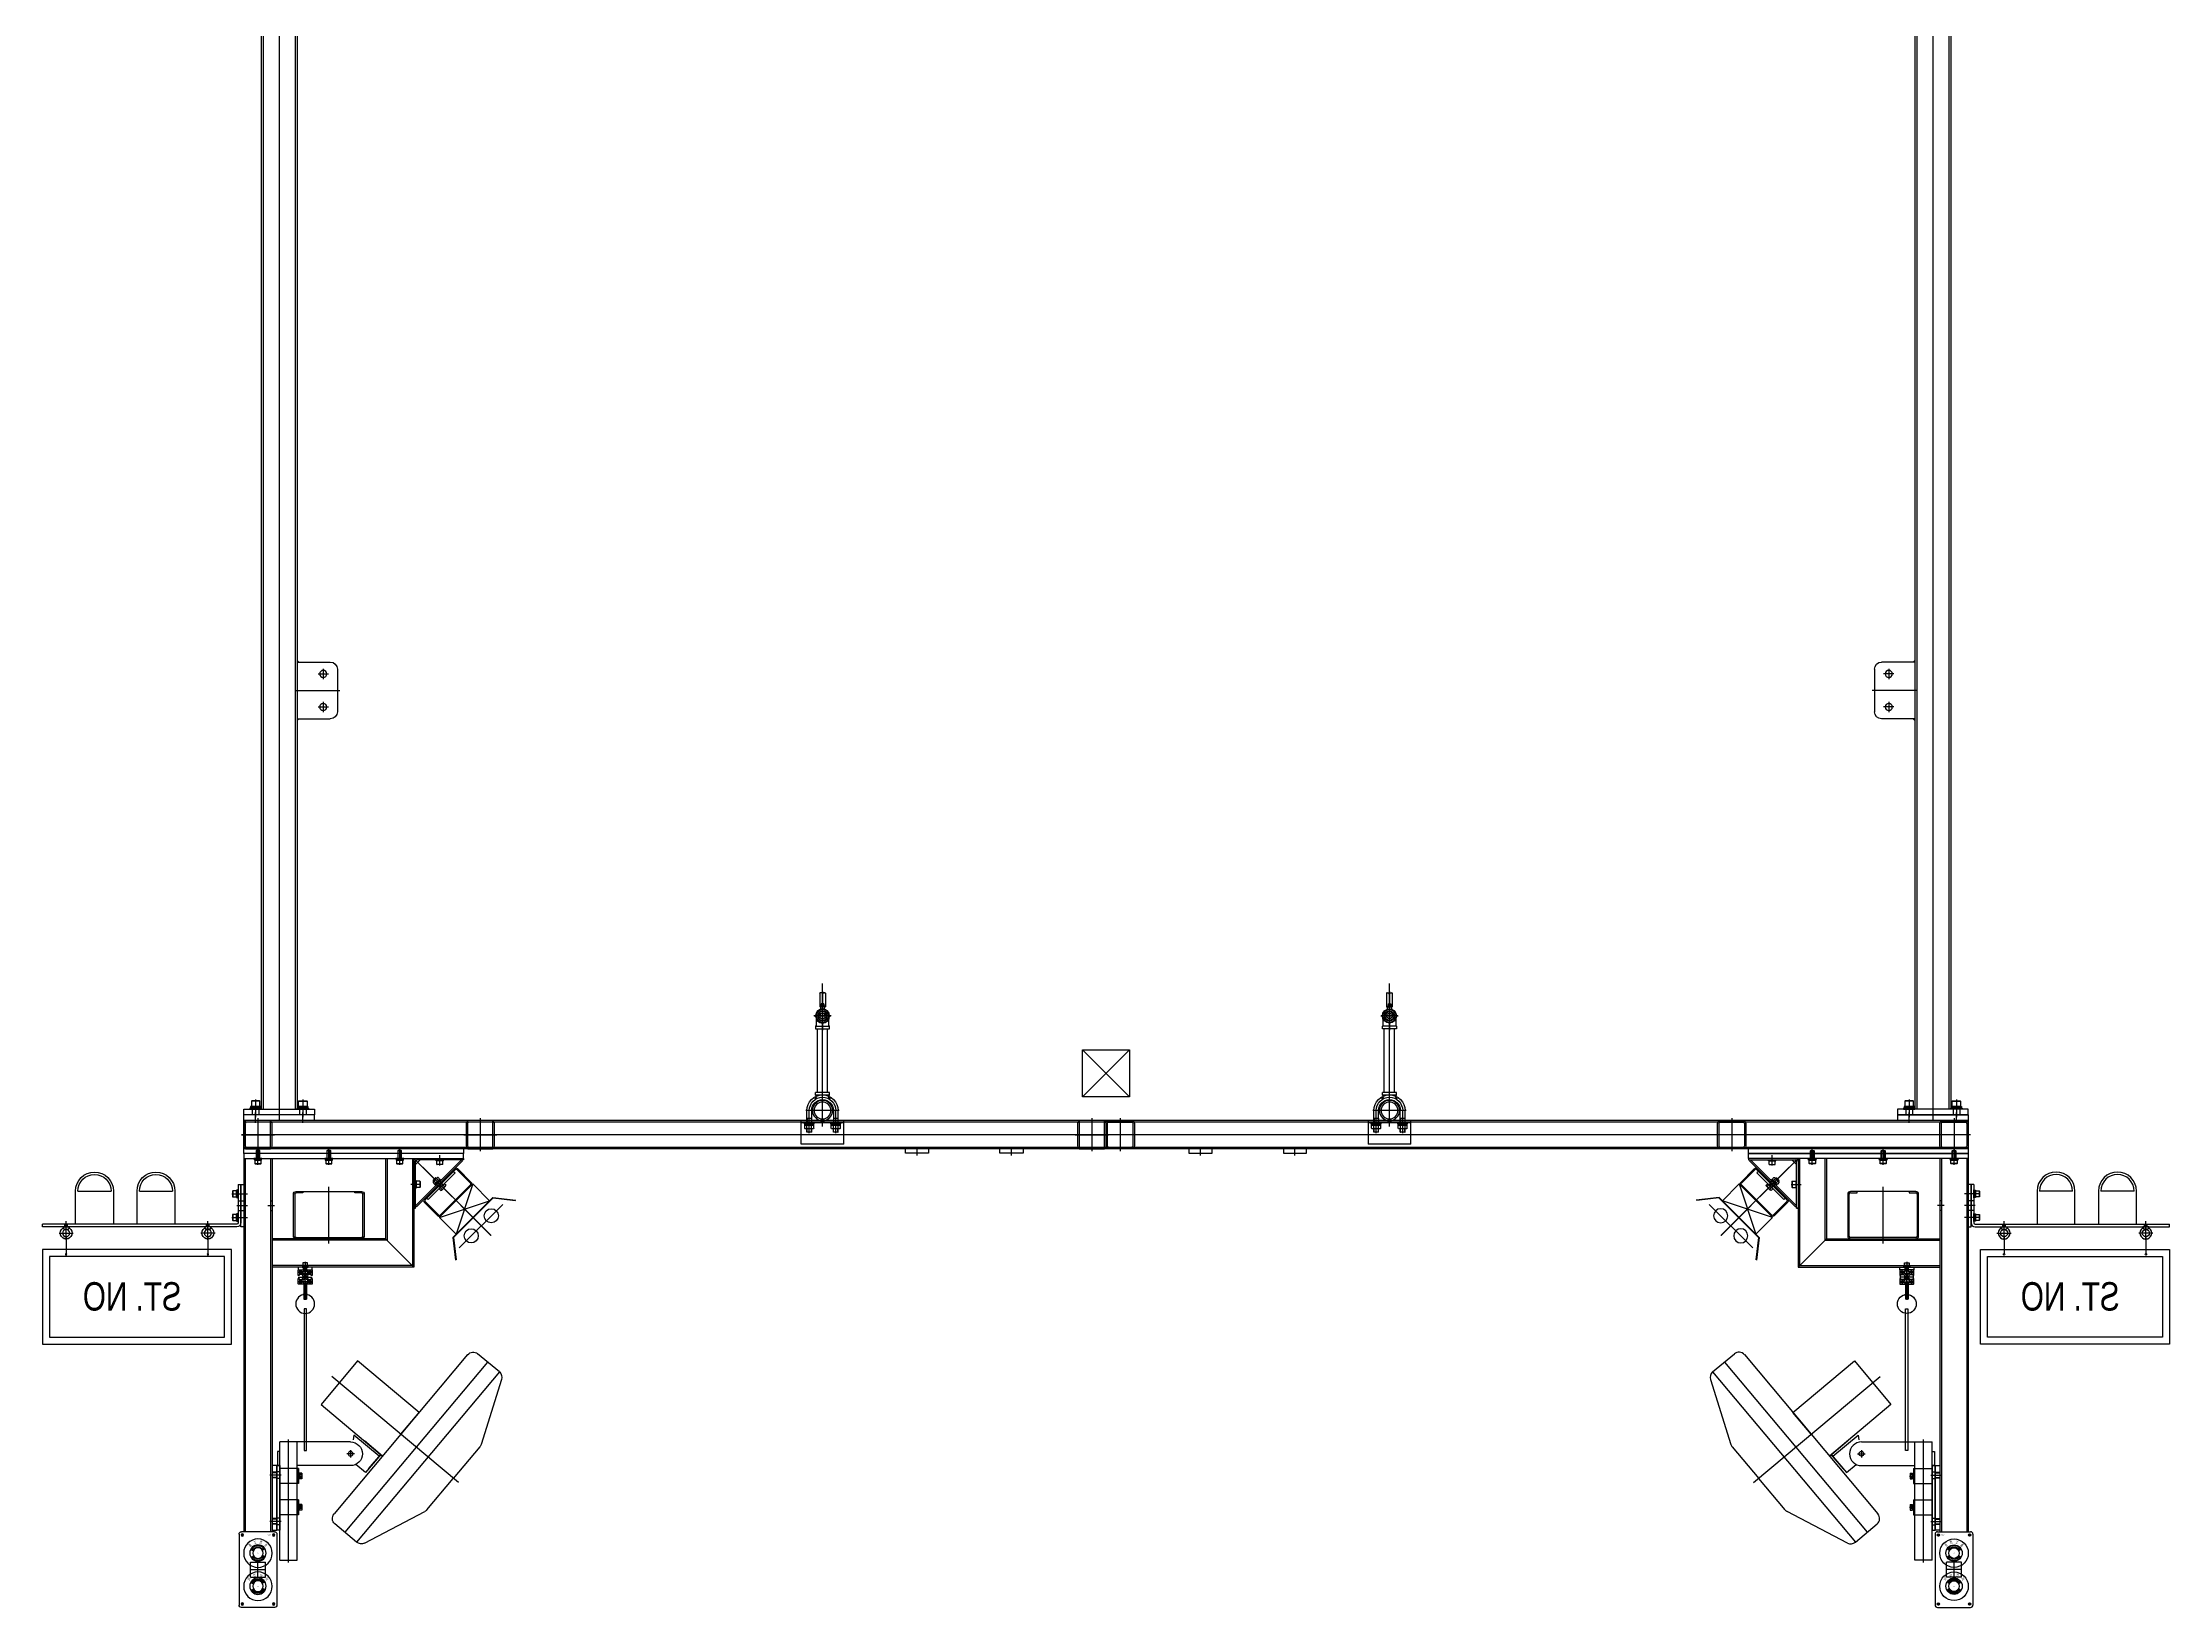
# Model space of a CAD drawing. Header units: millimetres. Extents: x 5349504 to 6791112, y -2212455 to -2153443.
# Drawn here: x 6500920 to 6505422, y -2195924 to -2192613 of the extents above; entities that cross this region are included whole.
import ezdxf
from ezdxf.enums import TextEntityAlignment as Align

# ---------------------------------------------------------------- set-up
doc = ezdxf.new("R2010")
doc.units = ezdxf.units.MM
doc.header["$LTSCALE"] = 400
doc.layers.get('0').update_dxf_attribs({"lineweight": 9})
doc.layers.add('EQUIP', color=8, linetype='Continuous')
doc.layers.add('GRND', color=8, linetype='Continuous')
doc.styles.add('ROTEM_PEMS', font='', dxfattribs={"width": 0.8})
doc.styles.add('STYLE1', font='', dxfattribs={"width": 0.8, "height": 3})
doc.styles.get('ROTEM_PEMS').set_extended_font_data('Gulim')
doc.styles.get('STYLE1').set_extended_font_data('Gulim')

# ---------------------------------------------------------------- blocks, each defined once
blk = doc.blocks.new('A$C4F3C10AB')
for p, q in [((-6, 48), (-6, 47.5)), ((-6, 47.5), (-6, 19.5)), ((-5, 49), (5, 49)), ((6, 48), (6, 47.5)), ((6, 47.5), (6, 19.5)), ((-6, 21), (6, 21)), ((-6, 19.5), (6, 19.5)), ((-4, 19.5), (-4, 16.9)), ((-4, 19.2), (4, 19.2)), ((-3, 25.7), (-3, 21)), ((-3, 21.3), (3, 21.3)), ((-2.7, 26), (2.7, 26)), ((-1.5, 26), (-1.5, 21.3)), ((1.5, 26), (1.5, 21.3)), ((3, 25.7), (3, 21)), ((4, 19.5), (4, 16.9)), ((6, 21), (6, 19.5))]:
    blk.add_line(p, q)
blk.add_lwpolyline([(15, 0), (10.6, 10.6), (0, 15), (-10.6, 10.6), (-15, 0), (-10.6, -10.6), (0, -15), (10.6, -10.6)], close=True)
for radius in [13.6, 6]:
    blk.add_circle((0, 0), radius)
for centre, radius, start, end in [((-5, 48), 1, 90, 180), ((5, 48), 1, 0, 90), ((-10, 16.9), 6, 314.3639, 0), ((-2.7, 25.7), 0.3, 90, 180), ((2.7, 25.7), 0.3, 0, 90), ((10, 16.9), 6, 180, 225.6361)]:
    blk.add_arc(centre, radius, start, end)
at = {"layer": 'EQUIP'}
for p, q in [((-6, 47.5), (-4.6, 47.5)), ((-2, 47.5), (1.4, 47.5)), ((0, 52), (0, -18.6)), ((4.9, 47.5), (6, 47.5)), ((-18.6, 0), (18.6, 0))]:
    blk.add_line(p, q, dxfattribs=at)
blk = doc.blocks.new('A$C648E51F8')
for p, q in [((-15, -27), (-15, -21.5)), ((15, -21.5), (-15, -21.5)), ((15, -27), (-15, -27)), ((-13.5, -20), (-13.5, -6.5384)), ((13.5, -6.5384), (13.5, -20)), ((15, -21.5), (15, -27))]:
    blk.add_line(p, q)
for radius in [15, 9.3155]:
    blk.add_circle((0, 0), radius)
for centre, start, end in [((-15, -20), 270, 0), ((15.0001, -20), 180, 269.9961803)]:
    blk.add_arc(centre, 1.5001, start, end)
at = {"layer": 'EQUIP'}
for p, q in [((17.5, 0), (-17.5, 0)), ((0, 17.5), (0, -30))]:
    blk.add_line(p, q, dxfattribs=at)
blk.add_circle((0, 0), 10.4775, dxfattribs=at)
blk = doc.blocks.new('A$C08A177C3')
for p, q in [((-53.1, 52.4), (-48.1, 52.4)), ((-53.1, 52.4), (-53.1, 40.3)), ((-53.1, 49.3), (-46, 49.3)), ((-48.1, 52.4), (-48.1, 40.3)), ((-46, 62.3), (-6, 62.3)), ((-46, 62.3), (-46, 30.3)), ((-6, 68.3), (0, 68.3)), ((-6, 68.3), (-6, -68.3)), ((0, 68.3), (0, -68.3)), ((-53.1, 43.3), (-46, 43.3)), ((-53.1, 40.3), (-48.1, 40.3)), ((-46, 30.3), (-6, 30.3)), ((-53.1, -13.6), (-48.1, -13.6)), ((-53.1, -13.6), (-53.1, -25.7)), ((-53.1, -16.7), (-46, -16.7)), ((-53.1, -22.7), (-46, -22.7)), ((-53.1, -25.7), (-48.1, -25.7)), ((-48.1, -13.6), (-48.1, -25.7)), ((-46, -3.7), (-6, -3.7)), ((-46, -3.7), (-46, -35.7)), ((-46, -35.7), (-6, -35.7)), ((-6, -68.3), (0, -68.3))]:
    blk.add_line(p, q)
at = {"layer": 'EQUIP'}
for p, q in [((-54.3, 46.3), (-44.7, 46.3)), ((-44.7, 62.3), (-44.7, 30.3)), ((-9, 48.3), (3, 48.3)), ((-6, 55.3), (0, 55.3)), ((-6, 41.3), (0, 41.3)), ((-54.3, -19.7), (-44.7, -19.7)), ((-44.7, -3.7), (-44.7, -35.7)), ((-6, -42.7), (0, -42.7)), ((-9, -49.7), (3, -49.7)), ((-6, -56.7), (0, -56.7))]:
    blk.add_line(p, q, dxfattribs=at)
blk = doc.blocks.new('A$C5AF6429B')
for p, q in [((-446.4, 273.1), (-400.5, 311.6)), ((-446.4, 273.1), (-144.3, -87)), ((-421.5, 294), (-119.4, -66.1)), ((-379.3, 309.8), (-96.5, -27.3)), ((-276.5, 187.2), (-146.3, 296.5)), ((-146.3, 296.5), (-69.1, 204.6)), ((-451.1, 257.1), (-407.7, 119.8)), ((-69.1, 204.6), (-199.3, 95.3)), ((-192.3, 94.7), (-138.7, 139.7)), ((-192.3, 94.7), (-138.7, 139.7)), ((-138.7, 139.7), (-136.9, 129.8)), ((-404.9, 114.7), (-349, 48)), ((-199.3, 95.3), (-161, 127.4)), ((-195.5, 98.5), (-192.3, 94.7)), ((-195.5, 98.5), (-163.4, 60.2)), ((-169.8, 67.9), (-195.5, 98.5)), ((-131.5, 125), (18.5, 125)), ((-18.5, -125), (-18.5, 125)), ((18.5, -125), (18.5, 125)), ((18.5, 105), (23.5, 105)), ((23.5, 105), (23.5, 75)), ((-293.1, -18.6), (-349, 48)), ((-163.4, 60.2), (-142.6, 77.6)), ((-131.5, 75), (-18.5, 75)), ((23.5, 75), (18.5, 75)), ((-160.9, -88.8), (-288.5, -22.3)), ((-144.3, -87), (-98.3, -48.4)), ((18.5, -125), (-18.5, -125))]:
    blk.add_line(p, q)
at = {"ltscale": 30}
for p, q in [((-237.9, 141.3), (-276.5, 187.2)), ((18.5, 75), (23.5, 75))]:
    blk.add_line(p, q, dxfattribs=at)
blk.add_circle((-131.5, 100), 5)
for centre, radius, start, end in [((-436.8, 261.6), 15, 130, 197.5206), ((-390.8, 300.1), 15, 40, 130), ((-393.4, 124.3), 15, 197.5206, 220), ((-131.5, 100), 25, 90, 270), ((-281.6, -9), 15, 220, 242.4794), ((-108, -36.9), 15, 310, 40), ((-153.9, -75.5), 15, 242.4794, 310)]:
    blk.add_arc(centre, radius, start, end)
at = {"layer": 'EQUIP'}
for p, q in [((-359.7, 39.1), (-92, 263.7)), ((-139.5, 100), (-123.5, 100)), ((-131.5, 108), (-131.5, 92)), ((0, -130), (0, 130))]:
    blk.add_line(p, q, dxfattribs=at)
blk = doc.blocks.new('A$C0B9D6287')
blk.add_blockref('A$C5AF6429B', (0, -25))
at = {"layer": 'EQUIP'}
blk.add_blockref('A$C08A177C3', (24.5, -18.3), dxfattribs=at)
blk = doc.blocks.new('88')
for p, q in [((-385197.2, -164363.4), (-385253.7, -164419.9)), ((-385250.6, -164423.1), (-385194, -164366.5)), ((-385195, -164357.9), (-385205.9, -164368.8)), ((-385193.4, -164359.5), (-385204.2, -164370.4)), ((-385197.2, -164363.4), (-385194, -164366.5)), ((-385161.3, -164388.4), (-385190.1, -164359.5)), ((-385159.6, -164386.8), (-385188.5, -164357.9)), ((-385259.2, -164422.1), (-385248.3, -164411.2)), ((-385257.6, -164423.7), (-385246.7, -164412.9)), ((-385248.3, -164411.2), (-385246.7, -164412.9)), ((-385240.7, -164387), (-385237.6, -164390.1)), ((-385240.7, -164387), (-385237.6, -164390.1)), ((-385232.1, -164377), (-385240.1, -164385)), ((-385235.1, -164377), (-385240.1, -164382)), ((-385234.4, -164377), (-385240.1, -164382.7)), ((-385232.1, -164377), (-385240.1, -164385)), ((-385235.1, -164377), (-385240.1, -164382)), ((-385234.4, -164377), (-385240.1, -164382.7)), ((-385239, -164383.8), (-385240.1, -164382.7)), ((-385239, -164383.8), (-385240.1, -164382.7)), ((-385238, -164384.4), (-385234.9, -164387.5)), ((-385238, -164384.4), (-385234.9, -164387.5)), ((-385226.1, -164380.1), (-385237, -164391)), ((-385226.1, -164380.1), (-385237, -164391)), ((-385237, -164391), (-385235.6, -164392.4)), ((-385237, -164391), (-385235.6, -164392.4)), ((-385224, -164380.9), (-385236.2, -164393.1)), ((-385224, -164380.9), (-385236.2, -164393.1)), ((-385235.5, -164393.9), (-385236.2, -164393.1)), ((-385235.5, -164393.9), (-385236.2, -164393.1)), ((-385223.2, -164381.6), (-385235.5, -164393.9)), ((-385227.5, -164381.6), (-385235.5, -164389.6)), ((-385223.2, -164381.6), (-385235.5, -164393.9)), ((-385227.5, -164381.6), (-385235.5, -164389.6)), ((-385234.4, -164377), (-385235.1, -164377)), ((-385234.4, -164377), (-385235.1, -164377)), ((-385233.3, -164378.1), (-385234.4, -164377)), ((-385233.3, -164378.1), (-385234.4, -164377)), ((-385232.7, -164379.1), (-385229.6, -164382.2)), ((-385232.7, -164379.1), (-385229.6, -164382.2)), ((-385231.2, -164385.2), (-385231.2, -164388)), ((-385231.2, -164385.2), (-385231.2, -164388)), ((-385230.5, -164384.5), (-385230.5, -164387.3)), ((-385230.5, -164384.5), (-385230.5, -164387.3)), ((-385230.1, -164376.4), (-385227, -164379.5)), ((-385230.1, -164376.4), (-385227, -164379.5)), ((-385227.6, -164400.1), (-385217, -164389.5)), ((-385227.6, -164400.1), (-385217, -164389.5)), ((-385227.6, -164400.1), (-385217, -164389.5)), ((-385223.8, -164403.9), (-385227.6, -164400.1)), ((-385226.1, -164380.1), (-385224.7, -164381.5)), ((-385226.1, -164380.1), (-385224.7, -164381.5)), ((-385161.3, -164391.6), (-385225.5, -164455.8)), ((-385221.3, -164401.4), (-385225.1, -164397.7)), ((-385223.2, -164381.6), (-385224, -164380.9)), ((-385223.2, -164381.6), (-385224, -164380.9)), ((-385159.6, -164393.3), (-385223.8, -164457.5)), ((-385222.2, -164403), (-385214.1, -164394.9)), ((-385215.7, -164395.8), (-385219.4, -164392)), ((-385213.2, -164393.3), (-385217, -164389.5)), ((-385205.9, -164368.8), (-385204.2, -164370.4)), ((-385156.4, -164390), (-385120.2, -164426.2)), ((-385230.3, -164457.5), (-385259.2, -164428.6)), ((-385228.7, -164455.8), (-385257.6, -164427)), ((-385253.7, -164419.9), (-385250.6, -164423.1)), ((-385198.8, -164503.2), (-385113.9, -164418.3)), ((-385113.9, -164418.3), (-385198.8, -164503.2)), ((-385113.5, -164419.6), (-385197.5, -164503.6)), ((-385197.5, -164503.6), (-385113.5, -164419.6)), ((-385113.9, -164418.3), (-385065.7, -164424.1)), ((-385113.5, -164419.6), (-385066.8, -164425.2)), ((-385227.1, -164460.7), (-385190.9, -164496.9)), ((-385198.8, -164503.2), (-385193, -164551.4)), ((-385197.5, -164503.6), (-385191.9, -164550.3))]:
    blk.add_line(p, q)
at = {"color": 0}
blk.add_line((-385240.1, -164382), (-385240.1, -164382.7), dxfattribs=at)
for centre in [(-385117.4, -164457.3), (-385159.8, -164499.7)]:
    blk.add_circle(centre, 15)
for centre, radius, start, end in [((-385191.7, -164361.2), 4.6, 45, 135), ((-385191.7, -164361.2), 2.3, 45, 135), ((-385238.6, -164386.5), 2.17, 75.1528, 194.8472), ((-385238.6, -164386.5), 2.17, 75.1528, 194.8472), ((-385231.1, -164386), 7.06, 102.8897, 167.1103), ((-385231.1, -164386), 7.06, 102.8897, 167.1103), ((-385237, -164388), 2.17, 255.1528, 14.8472), ((-385237, -164388), 2.17, 255.1528, 14.8472), ((-385236.5, -164380.6), 7.06, 282.8897, 347.1103), ((-385236.5, -164380.6), 7.06, 282.8897, 347.1103), ((-385230.6, -164378.5), 2.17, 75.1528, 194.8472), ((-385230.6, -164378.5), 2.17, 75.1528, 194.8472), ((-385229.1, -164380.1), 2.17, 255.1528, 14.8472), ((-385229.1, -164380.1), 2.17, 255.1528, 14.8472), ((-385224.9, -164400.3), 3.74, 287.1051, 342.8949), ((-385231.3, -164385.8), 18.6, 302.5977, 327.4023), ((-385216.8, -164392.2), 3.74, 287.1051, 342.8949), ((-385162.9, -164390), 2.3, 315, 45), ((-385162.9, -164390), 4.6, 315, 45), ((-385255.9, -164425.4), 4.6, 135, 225), ((-385255.9, -164425.4), 2.3, 135, 225), ((-385227.1, -164454.2), 4.6, 225, 315), ((-385227.1, -164454.2), 2.3, 225, 315)]:
    blk.add_arc(centre, radius, start, end)
at = {"layer": 'EQUIP'}
for p, q in [((-385281.2, -164335.9), (-385117.8, -164499.3)), ((-385262.4, -164354.7), (-385117.8, -164499.3)), ((-385245.4, -164371.7), (-385118.3, -164498.8)), ((-385238.6, -164383.5), (-385240.1, -164382)), ((-385238.6, -164383.5), (-385240.1, -164382)), ((-385233.6, -164378.5), (-385235.1, -164377)), ((-385233.6, -164378.5), (-385235.1, -164377)), ((-385229, -164395.2), (-385232.9, -164391.3)), ((-385228.3, -164394.5), (-385225.1, -164397.7)), ((-385227.9, -164394.1), (-385224.8, -164397.3)), ((-385221.9, -164388.1), (-385225.8, -164384.2)), ((-385223, -164389.2), (-385219.8, -164392.3)), ((-385222.6, -164388.8), (-385219.4, -164392)), ((-385156.4, -164390), (-385191.7, -164496.1)), ((-385227.1, -164460.7), (-385121, -164425.4)), ((-385185.3, -164525.2), (-385093.2, -164433.1))]:
    blk.add_line(p, q, dxfattribs=at)
blk = doc.blocks.new('A$C01C32EDD')
for p, q in [((-96.8, 8.2), (-96.8, 5)), ((1.8, 8.2), (-96.8, 8.2)), ((-96.8, 5), (1.8, 5)), ((5, -5), (-5, 5)), ((5, -96.8), (5, 1.8)), ((8.2, 1.8), (8.2, -96.8)), ((5, -96.8), (8.2, -96.8)), ((8.2, -96.8), (5, -96.8))]:
    blk.add_line(p, q)
at = {"color": 0}
for p, q in [((-92.3, 5), (-94.5, 2.7)), ((-94.5, 2.7), (2.7, -94.5)), ((5, -92.3), (-92.3, 5)), ((5, -92.3), (2.7, -94.5))]:
    blk.add_line(p, q, dxfattribs=at)
for radius in [6.4, 3.2]:
    blk.add_arc((1.8, 1.8), radius, 0, 90)
at = {"layer": 'EQUIP'}
for p, q in [((-54.5, 3), (-54.5, 5)), ((-54.5, 3), (-39.1, 3)), ((-53.3, -4.4), (-53.3, 3)), ((-48.3, 3), (-46.3, 5)), ((-47.3, 3), (-45.3, 5)), ((-46.8, -6.7), (-46.8, 14.8)), ((-40.3, -4.4), (-40.3, 3)), ((-39.1, 3), (-39.1, 5)), ((-53.3, -4.4), (-52.7, -5)), ((-53.3, -4.4), (-40.3, -4.4)), ((-52.7, -5), (-40.9, -5)), ((-40.3, -4.4), (-40.9, -5)), ((-4.4, -40.3), (-5, -40.9)), ((-5, -40.9), (-5, -52.7)), ((-4.4, -40.3), (-4.4, -53.3)), ((-4.4, -40.3), (3, -40.3)), ((3, -39.1), (5, -39.1)), ((3, -39.1), (3, -54.5)), ((-6.7, -46.8), (14.8, -46.8)), ((-4.4, -53.3), (-5, -52.7)), ((-4.4, -53.3), (3, -53.3)), ((3, -45.3), (5, -47.3)), ((3, -46.3), (5, -48.3)), ((3, -54.5), (5, -54.5))]:
    blk.add_line(p, q, dxfattribs=at)
blk = doc.blocks.new('A$C4E924FA5')
at = {"color": 0, "xscale": -1}
blk.add_blockref('88', (-385273, 164344.1), dxfattribs=at)
blk.add_blockref('A$C01C32EDD', (0, 0))
blk = doc.blocks.new('A$C74090335')
for p, q in [((1.6, 1.6), (3.6, -0.4)), ((1.6, 0.4), (3.6, -1.6)), ((11.1, 6.5), (11.1, -6.5))]:
    blk.add_line(p, q)
for points in [[(1.6, -8.5), (0, -8.5), (0, 8.5), (1.6, 8.5)], [(3.6, -7.7), (1.6, -7.7), (1.6, 7.7), (3.6, 7.7)], [(3.6, 6.5), (11.1, 6.5), (11.6, 6), (11.6, -6), (11.1, -6.5), (3.6, -6.5)]]:
    blk.add_lwpolyline(points, close=True)
at = {"layer": 'EQUIP'}
blk.add_line((13.6, 0), (0, 0), dxfattribs=at)
blk = doc.blocks.new('F5')
at = {"color": 1}
for p, q in [((-90, 70), (-90, 0)), ((-15, 70), (-85, 70)), ((-10, 0), (-10, 70)), ((-90, 0), (-10, 0))]:
    blk.add_line(p, q, dxfattribs=at)
for radius in [40, 35]:
    blk.add_arc((-50, 70), radius, 0, 180, dxfattribs=at)
blk = doc.blocks.new('A$C1E2F09FA')
for p, q in [((0, 45), (0, -36)), ((6, 45), (0, 45)), ((6, 45), (6, -36)), ((9, -39), (420, -39)), ((9, -45), (420, -45)), ((63.8, -45), (64.4, -48.5)), ((63.8, -45.8), (63.8, -45)), ((63.8, -45), (76.2, -45)), ((76.2, -45), (75.6, -48.5)), ((76.2, -45.8), (76.2, -45)), ((376.2, -45), (363.8, -45)), ((363.8, -45.8), (363.8, -45)), ((363.8, -45), (364.4, -48.5)), ((376.2, -45), (375.6, -48.5)), ((376.2, -45.8), (376.2, -45)), ((420, -45), (420, -39)), ((65.1, -49.5), (74.9, -49.5)), ((70, -50.5), (65.6, -49.7)), ((70, -50.5), (74.4, -49.7)), ((374.9, -49.5), (365.1, -49.5)), ((370, -50.5), (365.6, -49.7)), ((370, -50.5), (374.4, -49.7)), ((20, -92.9), (420, -92.9)), ((20, -292.9), (20, -92.9)), ((35, -107.9), (405, -107.9)), ((35, -277.9), (35, -107.9)), ((405, -107.9), (405, -277.9)), ((420, -92.9), (420, -292.9)), ((420, -292.9), (20, -292.9)), ((405, -277.9), (35, -277.9))]:
    blk.add_line(p, q)
at = {"color": 5}
for p, q in [((140, 31), (140, -39)), ((215, 31), (145, 31)), ((220, -39), (220, 31))]:
    blk.add_line(p, q, dxfattribs=at)
for centre, radius in [((70, -58), 7.5), ((370, -58), 7.5), ((70, -102.9), 1.5), ((370, -102.9), 1.5)]:
    blk.add_circle(centre, radius)
for radius in [40, 35]:
    blk.add_arc((180, 31), radius, 0, 180, dxfattribs=at)
for centre, radius, start, end in [((9, -36), 9, 180, 270), ((9, -36), 3, 180, 270), ((70, -58), 12.5, 125.6853, 54.3147), ((61.2, -45.8), 2.5, 305.6853, 0), ((65.8, -48.2), 1.5, 190, 259.6148), ((74.2, -48.2), 1.5, 280.3852, 350), ((78.8, -45.8), 2.5, 180, 234.3147), ((370, -58), 12.5, 125.6853, 54.3147), ((361.2, -45.8), 2.5, 305.6853, 0), ((365.8, -48.2), 1.5, 190, 259.6148), ((374.2, -48.2), 1.5, 280.3852, 350), ((378.8, -45.8), 2.5, 180, 234.3147)]:
    blk.add_arc(centre, radius, start, end)
at = {"layer": 'EQUIP'}
for p, q in [((9, 25), (-3, 25)), ((9, 0), (-3, 0)), ((6, 10), (0, 10)), ((9, -25), (-3, -25)), ((6, -10), (0, -10)), ((67, -45), (67, -39.9)), ((67, -42.5), (73, -42.5)), ((67.6, -42.5), (67, -43.6)), ((67.6, -42.5), (67.6, -39.9)), ((70, -72.1), (70, -32.5)), ((72.4, -42.5), (72.4, -39.9)), ((72.4, -42.5), (73, -43.6)), ((73, -45), (73, -39.9)), ((367, -45), (367, -39.9)), ((367.6, -42.5), (367, -43.6)), ((373, -42.5), (367, -42.5)), ((367.6, -42.5), (367.6, -39.9)), ((370, -72.1), (370, -32.5)), ((372.4, -42.5), (372.4, -39.9)), ((372.4, -42.5), (373, -43.6)), ((373, -45), (373, -39.9)), ((54.9, -58), (84.8, -58)), ((70, -65.5), (70, -102.9)), ((385.1, -58), (355.2, -58)), ((370, -65.5), (370, -102.9))]:
    blk.add_line(p, q, dxfattribs=at)
at = {"extrusion": (0, 0, -1), "xscale": -1, "zscale": -1}
blk.add_blockref('F5', (-360, -39), dxfattribs=at)
at = {"layer": 'EQUIP', "extrusion": (0, 0, -1), "xscale": -1, "zscale": -1}
for p in [(-6, 25), (-6, -25)]:
    blk.add_blockref('A$C74090335', p, dxfattribs=at)
blk = doc.blocks.new('A$C4C5409A0')
at = {"ltscale": 3}
for p, q in [((-75, 94.4), (-75, 5.6)), ((-72.2, 5.6), (-72.2, 94.4)), ((69.4, 100), (-69.4, 100)), ((69.4, 100), (-69.4, 100)), ((-69.4, 97.2), (-55, 97.2)), ((-55, 97.2), (-55, 100)), ((55, 100), (55, 97.2)), ((55, 97.2), (69.4, 97.2)), ((72.2, 94.4), (72.2, 5.6)), ((75, 5.6), (75, 94.4)), ((69.4, 2.8), (-69.4, 2.8)), ((-69.4, 0), (69.4, 0))]:
    blk.add_line(p, q, dxfattribs=at)
blk.add_line((69.4, 100), (-69.4, 100))
for centre, radius, start, end in [((-69.4, 94.4), 5.6, 90, 180), ((-69.4, 94.4), 5.6, 90, 180), ((-69.4, 94.4), 2.8, 90, 180), ((-69.4, 94.4), 2.8, 90, 180), ((69.4, 94.4), 5.6, 0, 90), ((69.4, 94.4), 2.8, 0, 90), ((-69.4, 5.6), 5.6, 180, 270), ((-69.4, 5.6), 2.8, 180, 270), ((69.4, 5.6), 5.6, 270, 360), ((69.4, 5.6), 5.6, 270, 360), ((69.4, 5.6), 2.8, 270, 360)]:
    blk.add_arc(centre, radius, start, end, dxfattribs=at)
at = {"layer": 'EQUIP', "ltscale": 3}
blk.add_line((0, -10), (0, 110), dxfattribs=at)
blk = doc.blocks.new('A$C6BFC61AA')
at = {"layer": 'EQUIP', "ltscale": 4}
for p, q in [((-0.1, 155), (-0.1, 5)), ((4.8, 154.1), (8, 150.9)), ((5, 160), (75, 160)), ((5.8, 155.1), (9, 151.9)), ((70.8, 154.1), (74, 150.9)), ((71.8, 155.1), (75, 151.9)), ((79.9, 155), (79.9, 5)), ((24, 64), (24, 96)), ((56, 96), (24, 96)), ((56, 64), (56, 96)), ((56, 64), (24, 64)), ((4.8, 8.1), (8, 4.9)), ((5.8, 9.1), (9, 5.9)), ((70.8, 8.1), (74, 4.9)), ((71.8, 9.1), (75, 5.9)), ((5, 0), (75, 0))]:
    blk.add_line(p, q, dxfattribs=at)
at = {"layer": 'EQUIP'}
for p, q in [((26.4, 122.8), (28.2, 123)), ((26.4, 107.2), (27.2, 108.7)), ((27.2, 108.7), (28.9, 108.6)), ((28.2, 123), (28.9, 121.4)), ((40, 64), (40, 96)), ((52.8, 121.3), (51.1, 121.4)), ((51.8, 107), (51.1, 108.6)), ((53.6, 107.2), (51.8, 107)), ((53.6, 122.8), (52.8, 121.3)), ((56, 80), (24, 80)), ((26.4, 52.8), (28.2, 53)), ((28.2, 53), (28.9, 51.4)), ((52.8, 51.3), (51.1, 51.4)), ((53.6, 52.8), (52.8, 51.3)), ((26.4, 37.2), (27.2, 38.7)), ((27.2, 38.7), (28.9, 38.6)), ((51.8, 37), (51.1, 38.6)), ((53.6, 37.2), (51.8, 37))]:
    blk.add_line(p, q, dxfattribs=at)
at = {"layer": 'EQUIP', "ltscale": 4}
for centre in [(6.9, 153), (72.9, 153), (6.9, 7), (72.9, 7)]:
    blk.add_circle(centre, 2.47, dxfattribs=at)
at = {"layer": 'EQUIP'}
for centre, radius in [((40, 114.8), 30.2), ((40, 115), 17.3), ((40, 44.8), 30.2), ((40, 45), 17.3)]:
    blk.add_circle(centre, radius, dxfattribs=at)
at = {"layer": 'EQUIP', "ltscale": 0.05}
for centre in [(40, 115), (40, 45)]:
    blk.add_circle(centre, 11.2, dxfattribs=at)
at = {"layer": 'EQUIP', "ltscale": 4}
for centre, start, end in [((4.9, 155), 90, 180), ((74.9, 155), 0, 90), ((4.9, 5), 180, 270), ((74.9, 5), 270, 0)]:
    blk.add_arc(centre, 5, start, end, dxfattribs=at)
at = {"layer": 'EQUIP'}
for centre, radius, start, end in [((40, 115), 15.7, 30, 150), ((40, 115), 15.7, 210, 330), ((40, 115), 12.8, 30, 150), ((40, 115), 12.8, 210, 330), ((40, 45), 15.7, 30, 150), ((40, 45), 12.8, 30, 150), ((40, 45), 15.7, 210, 330), ((40, 45), 12.8, 210, 330)]:
    blk.add_arc(centre, radius, start, end, dxfattribs=at)
at = {"layer": 'EQUIP', "style": 'STYLE1', "width": 0.8}
for s, p in [('-S_01', (16.9, 153.7)), ('3', (40, 115.3)), ('4', (40.1, 44.9))]:
    blk.add_text(s, height=3, dxfattribs=at).set_placement(p, align=Align.MIDDLE_CENTER)
at = {"layer": 'EQUIP', "style": 'STYLE1', "width": 0.7}
for s, rotation, p in [('보', 44.7127, (23.4, 131.8)), ('전', 14.7127, (34, 137.9)), ('호', 344.7127, (46.2, 137.8)), ('출', 314.7127, (56.8, 131.6)), ('비', 50.7881, (21.7, 59.8)), ('상', 16.7881, (33.2, 67.6)), ('정', 342.7881, (46.9, 67.6)), ('지', 308.7881, (58.5, 59.9))]:
    blk.add_text(s, height=6, rotation=rotation, dxfattribs=at).set_placement(p, align=Align.MIDDLE_CENTER)
blk = doc.blocks.new('A$C46CE1730')
for p, q in [((-4, 15.7), (4, 15.7)), ((6.5, -11.1), (-6.5, -11.1)), ((0.4, -1.6), (-1.6, -3.6)), ((1.6, -1.6), (-0.4, -3.6))]:
    blk.add_line(p, q)
for points in [[(-8.5, -1.6), (-8.5, 0), (8.5, 0), (8.5, -1.6)], [(-7.7, -3.6), (-7.7, -1.6), (7.7, -1.6), (7.7, -3.6)], [(6.5, -3.6), (6.5, -11.1), (6, -11.6), (-6, -11.6), (-6.5, -11.1), (-6.5, -3.6)]]:
    blk.add_lwpolyline(points, close=True)
blk.add_lwpolyline([(-4, 0), (-4, 15.7), (-3.3, 16.4), (3.3, 16.4), (4, 15.7), (4, 0)])
at = {"layer": 'EQUIP'}
for p, q in [((-3.3, 0), (-3.3, 16.4)), ((0, -13.6), (0, 18.4)), ((3.3, 0), (3.3, 16.4))]:
    blk.add_line(p, q, dxfattribs=at)
blk = doc.blocks.new('A$C624B68E8')
at = {"lineweight": -3}
blk.add_line((-9, -10), (-6.5, -10), dxfattribs=at)
for points in [[(14.7, -3.2), (12.8, -3.2, 0.414214), (12.5, -3.4), (12.5, -4.8, -0.414214), (12.2, -5.2), (6.7, -5.2, -0.210977), (6.5, -5.1, -0.178142), (4.5, -0.3), (4.2, 0), (4.5, 0.3, -0.178142), (6.5, 5.1, -0.210977), (6.7, 5.2), (12.2, 5.2, -0.414214), (12.5, 4.8), (12.5, 3.4, 0.414214), (12.8, 3.2), (14.7, 3.2, 0.414214), (15, 3.4), (15, 14, 0.414214), (14, 15), (3.4, 15, 0.414214), (3.2, 14.7), (3.2, 12.8, 0.414214), (3.4, 12.5), (4.8, 12.5, -0.414214), (5.2, 12.2), (5.2, 6.7, -0.210977), (5.1, 6.5, -0.178142), (0.3, 4.5), (0, 4.2), (-0.3, 4.5, -0.178142), (-5.1, 6.5, -0.210977), (-5.2, 6.7), (-5.2, 12.2, -0.414214), (-4.8, 12.5), (-3.4, 12.5, 0.414214), (-3.2, 12.8), (-3.2, 14.7, 0.414214), (-3.4, 15), (-14, 15, 0.414214), (-15, 14), (-15, 3.4, 0.414214), (-14.7, 3.2), (-12.8, 3.2, 0.414214), (-12.5, 3.4), (-12.5, 4.8, -0.414214), (-12.2, 5.2), (-6.7, 5.2, -0.210977), (-6.5, 5.1, -0.178142), (-4.5, 0.3), (-4.2, 0), (-4.5, -0.3, -0.178142), (-6.5, -5.1, -0.210977), (-6.7, -5.2), (-12.2, -5.2, -0.414214), (-12.5, -4.8), (-12.5, -3.4, 0.414214), (-12.8, -3.2), (-14.7, -3.2, 0.414214), (-15, -3.4), (-15, -14, 0.414214), (-14, -15), (-3.4, -15, 0.414214), (-3.2, -14.7), (-3.2, -12.8, 0.414214), (-3.4, -12.5), (-4.8, -12.5, -0.414214), (-5.2, -12.2), (-5.2, -6.7, -0.210977), (-5.1, -6.5, -0.178142), (-0.3, -4.5), (0, -4.2), (0.3, -4.5, -0.178142), (5.1, -6.5, -0.210977), (5.2, -6.7), (5.2, -12.2, -0.414214), (4.8, -12.5), (3.4, -12.5, 0.414214), (3.2, -12.8), (3.2, -14.7, 0.414214), (3.4, -15), (14, -15, 0.414214), (15, -14), (15, -3.4, 0.414214)], [(-1.2, -2.2, 0.253025), (1.2, -2.2, -0.331679), (1.5, -2.3), (1.9, -2.6, 0.414214), (2.3, -2.6), (2.6, -2.3, 0.414214), (2.6, -1.9), (2.3, -1.5, -0.331679), (2.2, -1.2, 0.253025), (2.2, 1.2, -0.331679), (2.3, 1.5), (2.6, 1.9, 0.414214), (2.6, 2.3), (2.3, 2.6, 0.414214), (1.9, 2.6), (1.5, 2.3, -0.331679), (1.2, 2.2, 0.253025), (-1.2, 2.2, -0.331679), (-1.5, 2.3), (-1.9, 2.6, 0.414214), (-2.3, 2.6), (-2.6, 2.3, 0.414214), (-2.6, 1.9), (-2.3, 1.5, -0.331679), (-2.2, 1.2, 0.253025), (-2.2, -1.2, -0.331679), (-2.3, -1.5), (-2.6, -1.9, 0.414214), (-2.6, -2.3), (-2.3, -2.6, 0.414214), (-1.9, -2.6), (-1.5, -2.3, -0.331679)]]:
    blk.add_lwpolyline(points, format="xyb", close=True)
for centre in [(-10, 10), (10, 10), (-10, -10), (10, -10)]:
    blk.add_circle(centre, 3)
at = {"layer": 'EQUIP', "lineweight": -3}
for p, q in [((15, 0), (-15, 0)), ((2.8, -2.8), (-3, 3)), ((-2.8, -2.8), (3, 3)), ((0, -15), (0, 15))]:
    blk.add_line(p, q, dxfattribs=at)
at = {"layer": 'EQUIP'}
for p, q in [((-14, 10), (-6, 10)), ((-10, 6), (-10, 14)), ((14, 10), (6, 10)), ((10, 6), (10, 14)), ((-14, -10), (-6, -10)), ((-10, -6), (-10, -14)), ((14, -10), (6, -10)), ((10, -6), (10, -14))]:
    blk.add_line(p, q, dxfattribs=at)
blk = doc.blocks.new('A$C08EB427E')
for p, q in [((-4.75, 0), (4.75, 0)), ((-4.75, 0), (-4.75, -2.5)), ((4.75, 0), (4.75, -2.5)), ((-4.75, -2.5), (-3, -2.5)), ((-3, -2.5), (-3, -36.5)), ((3, -36.5), (-3, -36.5)), ((3, -2.5), (3, -36.5)), ((3, -2.5), (4.75, -2.5))]:
    blk.add_line(p, q)
at = {"layer": 'EQUIP'}
for p, q in [((0, 2), (0, -38.5)), ((-4.75, -27), (4.75, -27)), ((-3, -22.75), (3, -22.75)), ((-3, -31.25), (3, -31.25))]:
    blk.add_line(p, q, dxfattribs=at)
blk = doc.blocks.new('A$C081439E3')
for p, q in [((-5, 8.7), (5, 8.7)), ((-3, 0), (-3, -8.5)), ((-1.2, 1.6), (0.3, 3.1)), ((-0.3, 1.6), (1.2, 3.1)), ((3, 0), (3, -8.5)), ((3, -2.5), (-3, -2.5)), ((3, -14.4), (-3, -14.4)), ((0, -8.5), (0, -13.1))]:
    blk.add_line(p, q)
for points in [[(6.2, 1.6), (6.2, 0), (-6.2, 0), (-6.2, 1.6)], [(6.1, 3.1), (6.1, 1.6), (-6.1, 1.6), (-6.1, 3.1)], [(-5, 3.1), (-5, 8.7), (-4.6, 9.1), (4.6, 9.1), (5, 8.7), (5, 3.1)], [(-5, -8.5), (-5, -13.5), (5, -13.5), (5, -8.5)]]:
    blk.add_lwpolyline(points, close=True)
blk.add_lwpolyline([(-5, -13.1, 0.178633), (0, -13.1, 0.178633), (5, -13.1)], format="xyb")
blk.add_lwpolyline([(3, -13.5), (3, -14.4), (2.5, -14.9), (-2.5, -14.9), (-3, -14.4), (-3, -13.5)])
at = {"layer": 'EQUIP'}
for p, q in [((0, 11.1), (0, -16.9)), ((-2.5, -13.5), (-2.5, -14.9)), ((2.5, -13.5), (2.5, -14.9))]:
    blk.add_line(p, q, dxfattribs=at)
for points in [[(-3, -1.6), (-2.5, -2.5), (-2.5, -8.5)], [(3, -1.6), (2.5, -2.5), (2.5, -8.5)]]:
    blk.add_lwpolyline(points, dxfattribs=at)
blk = doc.blocks.new('A$C74A64798')
at = {"layer": 'EQUIP'}
for p, q in [((-330, 5), (-330, -15)), ((-180, 5), (-180, -15)), ((-30, 5), (-30, -15)), ((-360, -10), (-360, -240)), ((-356.8, -10), (-356.8, -236.8)), ((-303.2, -10), (-303.2, -183.2)), ((-300, -10), (-300, -180)), ((-60, -10), (-60, -800)), ((-56.8, -10), (-56.8, -800)), ((-3.2, -10), (-3.2, -800)), ((0, -10), (0, -800)), ((10.6, -85), (-7.8, -85)), ((-51.2, -110), (-65, -110)), ((-56.8, -100), (-60, -100)), ((-56.8, -120), (-60, -120)), ((11, -110), (-7.8, -110)), ((10.6, -135), (-7.8, -135)), ((6, -100), (-3.2, -100)), ((6, -120), (-3.2, -120)), ((-300, -180), (-360, -240)), ((-300, -180), (-60, -180)), ((-303.2, -183.2), (-60, -183.2)), ((-360, -240), (-60, -240)), ((-356.8, -236.8), (-60, -236.8)), ((-133.5, -246), (-133.5, -240)), ((-130, -248.5), (-130, -237.5)), ((-126.5, -246), (-126.5, -240)), ((-70, -674), (-60, -674)), ((-70, -674.9), (-60, -674.9)), ((-75, -680), (-55, -680)), ((-70, -685.1), (-60, -685.1)), ((-70, -686), (-60, -686)), ((-75, -778), (-55, -778)), ((-70, -772), (-60, -772)), ((-70, -773), (-60, -773)), ((-70, -783.1), (-60, -783.1)), ((-70, -784), (-60, -784))]:
    blk.add_line(p, q, dxfattribs=at)
for points in [[(-465, 0), (0, 0), (0, -10), (-465, -10)], [(0, -155), (6, -155), (6, -65), (0, -65)], [(-145, -240), (-115, -240), (-115, -246), (-145, -246)], [(-132.5, -328), (-127.5, -328), (-127.5, -628), (-132.5, -628)], [(-60, -796.7), (-70, -796.7), (-70, -660), (-60, -660)]]:
    blk.add_lwpolyline(points, close=True, dxfattribs=at)
blk.add_circle((-130, -318), 20, dxfattribs=at)
for name, p in [('A$C46CE1730', (-330, -10)), ('A$C46CE1730', (-180, -10)), ('A$C46CE1730', (-30, -10)), ('A$C624B68E8', (-130, -261)), ('A$C081439E3', (-130, -240)), ('A$C08EB427E', (-130, -271))]:
    blk.add_blockref(name, p, dxfattribs=at)
at = {"layer": 'EQUIP', "extrusion": (0, 0, -1), "xscale": -1, "zscale": -1}
blk.add_blockref('A$C6BFC61AA', (70, -960), dxfattribs=at)
blk = doc.blocks.new('A$C0C9A4EAE')
for points in [[(-30, 23.6, -0.414214), (-23.6, 30), (23.6, 30, -0.414214), (30, 23.6), (30, -23.6, -0.414214), (23.6, -30), (-23.6, -30, -0.414214), (-30, -23.6)], [(-26.8, 23.6, -0.414214), (-23.6, 26.8), (23.6, 26.8, -0.414214), (26.8, 23.6), (26.8, -23.6, -0.414214), (23.6, -26.8), (-23.6, -26.8, -0.414214), (-26.8, -23.6)]]:
    blk.add_lwpolyline(points, format="xyb", close=True)
at = {"layer": 'EQUIP'}
for p, q in [((35, 0), (-35, 0)), ((0, 35), (0, -35))]:
    blk.add_line(p, q, dxfattribs=at)
blk = doc.blocks.new('A$C65083724')
for p, q in [((-9, 16.8), (9, 16.8)), ((-2.3, 2.5), (0.7, 5.5)), ((-0.7, 2.5), (2.3, 5.5))]:
    blk.add_line(p, q)
for points in [[(12, 2.5), (12, 0), (-12, 0), (-12, 2.5)], [(10.8, 5.5), (10.8, 2.5), (-10.8, 2.5), (-10.8, 5.5)], [(-9, 5.5), (-9, 16.8), (-8.3, 17.5), (8.3, 17.5), (9, 16.8), (9, 5.5)]]:
    blk.add_lwpolyline(points, close=True)
at = {"layer": 'EQUIP'}
blk.add_line((0, 20.5), (0, 0), dxfattribs=at)
blk = doc.blocks.new('BL-EQ-SECT_1_20230313')
at = {"layer": 'EQUIP'}
for points in [[(51904.8, 7257.6), (51909.8, 7252.6), (51904.8, 7252.6)], [(55328.5, 7257.6), (55323.5, 7252.6), (55328.5, 7252.6)], [(51904.8, 7127.6), (51909.8, 7132.6), (51904.8, 7132.6)], [(55328.5, 7127.6), (55323.5, 7132.6), (55328.5, 7132.6)]]:
    blk.add_hatch(color=256, dxfattribs=at).paths.add_polyline_path(points)
for p, q in [((51866.6, 11717.1, -13027.4), (51866.6, 6284.6)), ((55366.6, 11717.1, -13027.4), (55366.6, 6284.6)), ((51828.5, 11670.1, -13027.4), (51828.5, 6306.6)), ((51832.7, 11670.1, -13027.4), (51832.7, 6306.6)), ((51900.6, 11670.1, -13027.4), (51900.6, 6306.6)), ((51904.8, 11670.1, -13027.4), (51904.8, 6306.6)), ((55328.5, 11670.1, -13027.4), (55328.5, 6306.6)), ((55332.7, 11670.1, -13027.4), (55332.7, 6306.6)), ((55400.6, 11670.1, -13027.4), (55400.6, 6306.6)), ((55404.8, 11670.1, -13027.4), (55404.8, 6306.6)), ((51904.8, 7252.6), (51974.8, 7252.6)), ((55328.5, 7252.6), (55258.5, 7252.6)), ((51948.8, 7227.6), (51970.8, 7227.6)), ((51959.8, 7238.6), (51959.8, 7216.6)), ((51989.8, 7237.6), (51989.8, 7147.6)), ((55243.5, 7237.6), (55243.5, 7147.6)), ((55284.5, 7227.6), (55262.5, 7227.6)), ((55273.5, 7238.6), (55273.5, 7216.6)), ((51959.8, 7168.6), (51959.8, 7146.6)), ((55273.5, 7168.6), (55273.5, 7146.6)), ((51904.8, 7132.6), (51974.8, 7132.6)), ((51948.8, 7157.6), (51970.8, 7157.6)), ((55328.5, 7132.6), (55258.5, 7132.6)), ((55284.5, 7157.6), (55262.5, 7157.6)), ((53016.6, 6341.9), (53016.6, 6572.9)), ((54216.6, 6341.9), (54216.6, 6572.9)), ((53005.8, 6341.9), (53005.8, 6476.9)), ((53027.5, 6341.9), (53027.5, 6476.9)), ((54205.8, 6341.9), (54205.8, 6476.9)), ((54227.5, 6341.9), (54227.5, 6476.9)), ((53666.6, 6432.6), (53566.6, 6332.6)), ((53566.6, 6432.6), (53666.6, 6332.6)), ((51809.6, 6306.6), (51809.6, 6294.6)), ((51816.6, 6311.6), (51816.6, 6289.6)), ((51823.6, 6306.6), (51823.6, 6294.6)), ((51909.6, 6306.6), (51909.6, 6294.6)), ((51916.6, 6311.6), (51916.6, 6289.6)), ((51923.6, 6306.6), (51923.6, 6294.6)), ((52981.1, 6303.9), (53051.5, 6303.9)), ((52983.6, 6277.6), (52983.6, 6303.9)), ((52988.6, 6255.8), (52988.6, 6303.9)), ((52993.6, 6277.6), (52993.6, 6303.9)), ((53001.6, 6336.4), (53001.6, 6341.9)), ((53001.6, 6341.9), (53031.6, 6341.9)), ((53001.6, 6336.4), (53031.6, 6336.4)), ((53003.1, 6332.4), (53003.1, 6334.9)), ((53016.6, 6270.4), (53016.6, 6340.3)), ((53030.1, 6332.4), (53030.1, 6334.9)), ((53031.6, 6336.4), (53031.6, 6341.9)), ((53039.6, 6277.6), (53039.6, 6303.9)), ((53044.6, 6255.8), (53044.6, 6303.9)), ((53049.6, 6277.6), (53049.6, 6303.9)), ((54181.7, 6303.9), (54252.2, 6303.9)), ((54183.6, 6277.6), (54183.6, 6303.9)), ((54188.6, 6255.8), (54188.6, 6303.9)), ((54193.6, 6303.9), (54193.6, 6277.6)), ((54201.6, 6341.9), (54231.6, 6341.9)), ((54201.6, 6336.4), (54201.6, 6341.9)), ((54201.6, 6336.4), (54231.6, 6336.4)), ((54203.1, 6332.4), (54203.1, 6334.9)), ((54216.6, 6270.4), (54216.6, 6340.3)), ((54230.1, 6332.4), (54230.1, 6334.9)), ((54231.6, 6336.4), (54231.6, 6341.9)), ((54239.6, 6277.6), (54239.6, 6303.9)), ((54244.6, 6255.8), (54244.6, 6303.9)), ((54249.6, 6277.6), (54249.6, 6303.9)), ((55309.6, 6306.6), (55309.6, 6294.6)), ((55316.6, 6311.6), (55316.6, 6289.6)), ((55323.6, 6306.6), (55323.6, 6294.6)), ((55409.6, 6306.6), (55409.6, 6294.6)), ((55416.6, 6311.6), (55416.6, 6289.6)), ((55423.6, 6306.6), (55423.6, 6294.6)), ((51791.6, 6279.4), (55441.6, 6279.4)), ((51816.6, 6277.6), (51816.6, 6299.6)), ((51916.6, 6277.6), (51916.6, 6299.6)), ((52971.6, 6232.6), (52971.6, 6282.6)), ((52971.6, 6277.6), (53061.6, 6277.6)), ((52978.1, 6275.6), (52978.1, 6277.6)), ((52978.1, 6275.6), (52999.1, 6275.6)), ((52978.8, 6273.1), (52978.8, 6275.6)), ((52978.8, 6273.1), (52998.4, 6273.1)), ((52978.8, 6266.2), (52978.8, 6272)), ((52981.3, 6265.1), (52996, 6265.1)), ((52983.6, 6286.9), (52993.6, 6286.9)), ((52983.6, 6258.4), (52983.6, 6265.1)), ((52984.1, 6257.9), (52983.6, 6258.4)), ((52983.6, 6258.4), (52993.6, 6258.4)), ((52983.7, 6266.2), (52983.7, 6272)), ((52984.1, 6257.9), (52993.1, 6257.9)), ((52986.1, 6275.6), (52988.6, 6273.1)), ((52988.6, 6275.6), (52991.1, 6273.1)), ((52993.6, 6258.4), (52993.1, 6257.9)), ((52993.5, 6266.2), (52993.5, 6272)), ((52993.6, 6258.4), (52993.6, 6265.1)), ((52998.4, 6273.1), (52998.4, 6275.6)), ((52998.4, 6266.2), (52998.4, 6272)), ((52999.1, 6275.6), (52999.1, 6277.6)), ((53034.1, 6275.6), (53034.1, 6277.6)), ((53034.1, 6275.6), (53055.1, 6275.6)), ((53034.8, 6273.1), (53034.8, 6275.6)), ((53034.8, 6273.1), (53054.4, 6273.1)), ((53034.8, 6266.2), (53034.8, 6272)), ((53037.3, 6265.1), (53052, 6265.1)), ((53039.6, 6286.9), (53049.6, 6286.9)), ((53039.6, 6258.4), (53039.6, 6265.1)), ((53039.6, 6258.4), (53040.1, 6257.9)), ((53039.6, 6258.4), (53049.6, 6258.4)), ((53039.7, 6266.2), (53039.7, 6272)), ((53040.1, 6257.9), (53049.1, 6257.9)), ((53042.1, 6275.6), (53044.6, 6273.1)), ((53044.6, 6275.6), (53047.1, 6273.1)), ((53049.1, 6257.9), (53049.6, 6258.4)), ((53049.5, 6266.2), (53049.5, 6272)), ((53049.6, 6258.4), (53049.6, 6265.1)), ((53054.4, 6273.1), (53054.4, 6275.6)), ((53054.4, 6266.2), (53054.4, 6272)), ((53055.1, 6275.6), (53055.1, 6277.6)), ((53061.6, 6282.6), (53061.6, 6232.6)), ((53616.6, 6222.6), (53616.6, 6282.6)), ((54171.6, 6232.6), (54171.6, 6282.6)), ((54171.6, 6277.6), (54261.6, 6277.6)), ((54178.1, 6275.6), (54178.1, 6277.6)), ((54178.1, 6275.6), (54199.1, 6275.6)), ((54178.8, 6273.1), (54178.8, 6275.6)), ((54178.8, 6273.1), (54198.4, 6273.1)), ((54178.8, 6266.2), (54178.8, 6272)), ((54181.3, 6265.1), (54196, 6265.1)), ((54183.6, 6286.9), (54193.6, 6286.9)), ((54183.6, 6258.4), (54183.6, 6265.1)), ((54184.1, 6257.9), (54183.6, 6258.4)), ((54183.6, 6258.4), (54193.6, 6258.4)), ((54183.7, 6266.2), (54183.7, 6272)), ((54184.1, 6257.9), (54193.1, 6257.9)), ((54188.6, 6275.6), (54186.1, 6273.1)), ((54191.1, 6275.6), (54188.6, 6273.1)), ((54193.6, 6258.4), (54193.1, 6257.9)), ((54193.5, 6266.2), (54193.5, 6272)), ((54193.6, 6258.4), (54193.6, 6265.1)), ((54198.4, 6273.1), (54198.4, 6275.6)), ((54198.4, 6266.2), (54198.4, 6272)), ((54199.1, 6275.6), (54199.1, 6277.6)), ((54234.1, 6275.6), (54234.1, 6277.6)), ((54234.1, 6275.6), (54255.1, 6275.6)), ((54234.8, 6273.1), (54234.8, 6275.6)), ((54234.8, 6273.1), (54254.4, 6273.1)), ((54234.8, 6266.2), (54234.8, 6272)), ((54237.3, 6265.1), (54252, 6265.1)), ((54239.6, 6286.9), (54249.6, 6286.9)), ((54239.6, 6258.4), (54239.6, 6265.1)), ((54239.6, 6258.4), (54240.1, 6257.9)), ((54239.6, 6258.4), (54249.6, 6258.4)), ((54239.7, 6266.2), (54239.7, 6272)), ((54240.1, 6257.9), (54249.1, 6257.9)), ((54244.6, 6275.6), (54242.1, 6273.1)), ((54247.1, 6275.6), (54244.6, 6273.1)), ((54249.1, 6257.9), (54249.6, 6258.4)), ((54249.5, 6266.2), (54249.5, 6272)), ((54249.6, 6258.4), (54249.6, 6265.1)), ((54254.4, 6273.1), (54254.4, 6275.6)), ((54254.4, 6266.2), (54254.4, 6272)), ((54255.1, 6275.6), (54255.1, 6277.6)), ((54261.6, 6232.6), (54261.6, 6282.6)), ((55316.6, 6277.6), (55316.6, 6299.6)), ((55416.6, 6277.6), (55416.6, 6299.6)), ((51786.6, 6252.6), (55446.6, 6252.6)), ((51791.6, 6225.8), (55441.6, 6225.8)), ((51821.6, 6208.1), (51821.6, 6227.1)), ((51971.6, 6208.1), (51971.6, 6227.1)), ((52121.6, 6208.1), (52121.6, 6227.1)), ((52971.6, 6232.6), (53061.6, 6232.6)), ((53216.6, 6208.9), (53216.6, 6227.2)), ((53416.6, 6208.9), (53416.6, 6227.2)), ((53816.6, 6208.9), (53816.6, 6227.2)), ((54016.6, 6208.9), (54016.6, 6227.2)), ((54171.6, 6232.6), (54261.6, 6232.6)), ((55111.6, 6208.1), (55111.6, 6227.1)), ((55261.6, 6208.1), (55261.6, 6227.1)), ((55411.6, 6208.1), (55411.6, 6227.1))]:
    blk.add_line(p, q, dxfattribs=at)
at = {"layer": 'EQUIP', "ltscale": 0.5}
for p, q in [((51899.8, 7192.6), (51994.8, 7192.6)), ((55333.5, 7192.6), (55238.5, 7192.6))]:
    blk.add_line(p, q, dxfattribs=at)
at = {"layer": 'EQUIP'}
for points in [[(53566.6, 6332.6), (53666.6, 6332.6), (53666.6, 6432.6), (53566.6, 6432.6)], [(51941.6, 6294.6), (51791.6, 6294.6), (51791.6, 6306.6), (51941.6, 6306.6)], [(55291.6, 6294.6), (55441.6, 6294.6), (55441.6, 6306.6), (55291.6, 6306.6)]]:
    blk.add_lwpolyline(points, close=True, dxfattribs=at)
for points in [[(51791.6, 6294.6), (51941.6, 6294.6), (51941.6, 6282.6)], [(51791.6, 6294.6), (51791.6, 6212.6), (52256.6, 6212.6), (52256.6, 6222.6)], [(51791.6, 6282.6), (55441.6, 6282.6)], [(52983.6, 6287.8), (52984.1, 6286.9), (52984.1, 6277.6)], [(52984.1, 6257.9), (52984.1, 6265.1)], [(52993.6, 6287.8), (52993.1, 6286.9), (52993.1, 6277.6)], [(52993.1, 6257.9), (52993.1, 6265.1)], [(53039.6, 6287.8), (53040.1, 6286.9), (53040.1, 6277.6)], [(53040.1, 6257.9), (53040.1, 6265.1)], [(53049.6, 6287.8), (53049.1, 6286.9), (53049.1, 6277.6)], [(53049.1, 6257.9), (53049.1, 6265.1)], [(54183.6, 6287.8), (54184.1, 6286.9), (54184.1, 6277.6)], [(54184.1, 6257.9), (54184.1, 6265.1)], [(54193.6, 6287.8), (54193.1, 6286.9), (54193.1, 6277.6)], [(54193.1, 6257.9), (54193.1, 6265.1)], [(54239.6, 6287.8), (54240.1, 6286.9), (54240.1, 6277.6)], [(54240.1, 6257.9), (54240.1, 6265.1)], [(54249.6, 6287.8), (54249.1, 6286.9), (54249.1, 6277.6)], [(54249.1, 6257.9), (54249.1, 6265.1)], [(54976.6, 6222.6), (54976.6, 6212.6), (55441.6, 6212.6), (55441.6, 6294.6)], [(55291.6, 6282.6), (55291.6, 6294.6), (55441.6, 6294.6)], [(51791.6, 6222.6), (55441.6, 6222.6)], [(53241.2, 6222.6), (53241.2, 6213.4), (53192.1, 6213.4), (53192.1, 6222.6)], [(53441.2, 6222.6), (53441.2, 6213.4), (53392.1, 6213.4), (53392.1, 6222.6)], [(53792.1, 6222.6), (53792.1, 6213.4), (53841.2, 6213.4), (53841.2, 6222.6)], [(53992.1, 6222.6), (53992.1, 6213.4), (54041.2, 6213.4), (54041.2, 6222.6)]]:
    blk.add_lwpolyline(points, dxfattribs=at)
for centre, radius in [((51959.8, 7227.6), 7.5), ((55273.5, 7227.6), 7.5), ((51959.8, 7157.6), 7.5), ((55273.5, 7157.6), 7.5), ((53016.6, 6303.9), 21.4), ((53016.6, 6303.9), 17.9), ((54216.6, 6303.9), 21.4), ((54216.6, 6303.9), 17.9)]:
    blk.add_circle(centre, radius, dxfattribs=at)
for centre, radius, start, end in [((51974.8, 7237.6), 15, 0, 90), ((55258.5, 7237.6), 15, 90, 180), ((51974.8, 7147.6), 15, 270, 0), ((55258.5, 7147.6), 15, 180, 270), ((53016.6, 6303.9), 33, 0, 180), ((53016.6, 6303.9), 28, 0, 180), ((53016.6, 6303.9), 23, 0, 180), ((52999.6, 6332.4), 3.5, 270, 0), ((53001.6, 6334.9), 1.5, 0, 90), ((53031.6, 6334.9), 1.5, 90, 180), ((53033.6, 6332.4), 3.5, 180, 270), ((54216.6, 6303.9), 33, 0, 180), ((54216.6, 6303.9), 28, 0, 180), ((54216.6, 6303.9), 23, 0, 180), ((54199.6, 6332.4), 3.5, 270, 0), ((54201.6, 6334.9), 1.5, 0, 90), ((54231.6, 6334.9), 1.5, 90, 180), ((54233.6, 6332.4), 3.5, 180, 270), ((52981.3, 6269.8), 3.28, 41.6418, 138.3582), ((52981.3, 6268.4), 3.28, 221.6418, 318.3582), ((52988.6, 6261.6), 11.5, 64.6949, 115.3051), ((52988.6, 6276.6), 11.5, 244.6949, 295.3051), ((52996, 6269.8), 3.28, 41.6418, 138.3582), ((52996, 6268.4), 3.28, 221.6418, 318.3582), ((53037.3, 6269.8), 3.28, 41.6418, 138.3582), ((53037.3, 6268.4), 3.28, 221.6418, 318.3582), ((53044.6, 6261.6), 11.5, 64.6949, 115.3051), ((53044.6, 6276.6), 11.5, 244.6949, 295.3051), ((53052, 6269.8), 3.28, 41.6418, 138.3582), ((53052, 6268.4), 3.28, 221.6418, 318.3582), ((54181.3, 6269.8), 3.28, 41.6418, 138.3582), ((54181.3, 6268.4), 3.28, 221.6418, 318.3582), ((54188.6, 6261.6), 11.5, 64.6949, 115.3051), ((54188.6, 6276.6), 11.5, 244.6949, 295.3051), ((54196, 6269.8), 3.28, 41.6418, 138.3582), ((54196, 6268.4), 3.28, 221.6418, 318.3582), ((54237.3, 6269.8), 3.28, 41.6418, 138.3582), ((54237.3, 6268.4), 3.28, 221.6418, 318.3582), ((54244.6, 6261.6), 11.5, 64.6949, 115.3051), ((54244.6, 6276.6), 11.5, 244.6949, 295.3051), ((54252, 6269.8), 3.28, 41.6418, 138.3582), ((54252, 6268.4), 3.28, 221.6418, 318.3582)]:
    blk.add_arc(centre, radius, start, end, dxfattribs=at)
at = {"layer": 'EQUIP', "xscale": -1}
for name, p in [('A$C4F3C10AB', (53016.6, 6503.9)), ('A$C648E51F8', (53016.6, 6503.9)), ('A$C65083724', (55316.6, 6306.6)), ('A$C74A64798', (51791.6, 6212.6)), ('A$C1E2F09FA', (51785.6, 6102.6)), ('A$C4E924FA5', (52159.8, 6194.4)), ('A$C4C5409A0', (51971.6, 6032.6)), ('A$C0B9D6287', (51886.1, 5502.6))]:
    blk.add_blockref(name, p, dxfattribs=at)
at = {"layer": 'EQUIP'}
for name, p in [('A$C4F3C10AB', (54216.6, 6503.9)), ('A$C648E51F8', (54216.6, 6503.9)), ('A$C65083724', (51916.6, 6306.6)), ('A$C74A64798', (55441.6, 6212.6)), ('A$C4E924FA5', (55073.4, 6194.4)), ('A$C1E2F09FA', (55447.6, 6102.6)), ('A$C4C5409A0', (55261.6, 6032.6)), ('A$C0B9D6287', (55347.1, 5502.6))]:
    blk.add_blockref(name, p, dxfattribs=at)
at = {"layer": 'EQUIP', "extrusion": (0, 0, -1), "zscale": -1}
for name, p in [('A$C65083724', (-51816.6, 6306.6)), ('A$C0C9A4EAE', (-51821.6, 6252.6)), ('A$C0C9A4EAE', (-52292.2, 6252.6)), ('A$C0C9A4EAE', (-53586.6, 6252.6))]:
    blk.add_blockref(name, p, dxfattribs=at)
at = {"layer": 'EQUIP', "extrusion": (0, 0, -1), "xscale": -1, "zscale": -1}
for name, p in [('A$C65083724', (-55416.6, 6306.6)), ('A$C0C9A4EAE', (-53646.6, 6252.6)), ('A$C0C9A4EAE', (-54941, 6252.6)), ('A$C0C9A4EAE', (-55411.6, 6252.6))]:
    blk.add_blockref(name, p, dxfattribs=at)
at = {"layer": 'EQUIP', "style": 'ROTEM_PEMS', "width": 0.8}
for p in [(51471, 5880.7), (55573, 5880.7)]:
    blk.add_text('ST. NO', height=60, dxfattribs=at).set_placement(p)

msp = doc.modelspace()

# ---------------------------------------------------------------- block references
at = {"layer": 'GRND', "xscale": -1}
msp.add_blockref('BL-EQ-SECT_1_20230313', (6556787.5, -2201176.2), dxfattribs=at)

doc.saveas('drawing.dxf')
